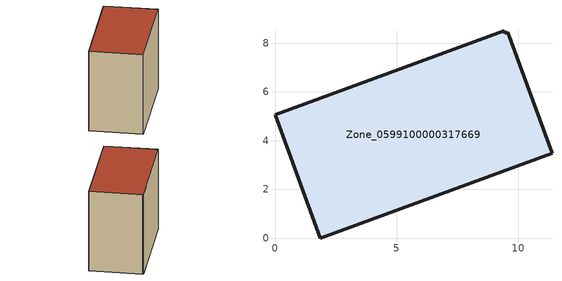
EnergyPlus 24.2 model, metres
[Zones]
Zone_0599100000317669
 floor ground (C_G): 9.56,8.46 11.38,3.48 1.85,0 0,5.07 9.41,8.5 9.44,8.42 z0
 wall outside (C_F): 1.85,0 11.38,3.48 9.56,8.46 9.44,8.42 9.41,8.5 0,5.07 1.85,0 z0:8.64
 roof outside (C_R): 11.38,3.48 9.56,8.46 9.44,8.42 9.41,8.5 0,5.07 1.85,0 z8.64
[BUILDING]
Pand.0599100000317669: North Axis=0; Terrain=City; Loads Convergence Tolerance Value=0.04; Temperature Convergence Tolerance Value=0.4; Solar Distribution=FullExterior; Maximum Number of Warmup Days=25; Minimum Number of Warmup Days=1
[Site:Location]
Rotterdam.The.Hague.AP_ZH_NLD Design_Conditions: Latitude=51.96; Longitude=4.45; Time Zone=1; Elevation=-4.5
[SITE:GROUNDTEMPERATURE:BUILDINGSURFACE]
18, 18, 18, 18, 18, 18, 18, 18, 18, 18, 18, 18
[MATERIAL] Thermal Absorptance=0.9; Solar Absorptance=0.7; Visible Absorptance=0.7
Name | Roughness | Thickness | Conductivity | Density | Specific Heat
G.TI.1992-2005 | MediumSmooth | 0.15 | 0.06 | 540 | 1210
F.TI.1992-2005 | Rough | 0.3 | 0.12 | 1920 | 840
R.TI.1992-2005 | MediumRough | 0.2 | 0.08 | 1500 | 1000
[CONSTRUCTION]
C_G: G.TI.1992-2005
C_F: F.TI.1992-2005
C_R: R.TI.1992-2005
[ZONE]
Zone_0599100000317669: Type=1; Multiplier=1; Ceiling Height=Autocalculate; Volume=Autocalculate; Floor Area=autocalculate; Part of Total Floor Area=Yes
[ZONEINFILTRATION:DESIGNFLOWRATE]
Infil_Zone_0599100000317669: Zone or ZoneList or Space or SpaceList=Zone_0599100000317669; Schedule=AlwaysOn; Design Flow Rate Calculation Method=Flow/Area; Flow Rate per Floor Area=0.0015; Constant Term Coefficient=1; Temperature Term Coefficient=0; Velocity Term Coefficient=0; Velocity Squared Term Coefficient=0
[HVACTEMPLATE:ZONE:IDEALLOADSAIRSYSTEM]
Zone_0599100000317669: Maximum Heating Supply Air Temperature=50; Minimum Cooling Supply Air Temperature=13; Maximum Heating Supply Air Humidity Ratio=0.0156; Minimum Cooling Supply Air Humidity Ratio=0.0077; Heating Limit=NoLimit; Cooling Limit=NoLimit; Dehumidification Control Type=ConstantSensibleHeatRatio; Cooling Sensible Heat Ratio=0.7; Dehumidification Setpoint=60; Humidification Control Type=None; Humidification Setpoint=30; Outdoor Air Method=None; Outdoor Air Flow Rate per Person=0.00944; Outdoor Air Flow Rate per Zone Floor Area=0; Outdoor Air Flow Rate per Zone=0; Demand Controlled Ventilation Type=None; Outdoor Air Economizer Type=NoEconomizer; Heat Recovery Type=None; Sensible Heat Recovery Effectiveness=0.7; Latent Heat Recovery Effectiveness=0.65
[ZONECONTROL:THERMOSTAT]
ThermostatControl_Zone_0599100000317669: Zone or ZoneList=Zone_0599100000317669; Control Type Schedule=DualSetpointControlType; Control 1=Thermostat_Zone_0599100000317669; Temperature Difference Between Cutout And Setpoint=0
[THERMOSTATSETPOINT:DUALSETPOINT]
Thermostat_Zone_0599100000317669: Heating Setpoint Temperature Schedule=HeatingSetpoint_Zone_0599100000317669; Cooling Setpoint Temperature Schedule=CoolingSetpoint_Zone_0599100000317669
[SCHEDULE:COMPACT]
HeatingSetpoint_Zone_0599100000317669: Through: 12/31, For: AllDays, Until: 24:00, 21
CoolingSetpoint_Zone_0599100000317669: Through: 12/31, For: AllDays, Until: 24:00, 24
DualSetpointControlType: Through: 12/31, For: AllDays, Until: 24:00, 4
AlwaysOn: Through: 12/31, For: AllDays, Until: 24:00, 1
